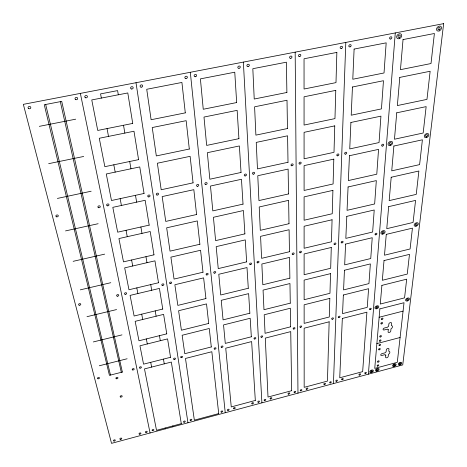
<?xml version="1.0" encoding="UTF-8"?>
<svg xmlns="http://www.w3.org/2000/svg" width="467" height="467" viewBox="0 0 467 467"><rect width="100%" height="100%" fill="white"/><g stroke="black" fill="none" stroke-linecap="round" stroke-linejoin="round"><path stroke-width="0.7" d="M333.456 383.576L345.802 42.433M368.381 374.166L395.28 32.929M376.875 343.607L400.096 337.501M379.14 317.262L403.074 311.115M99.296 365.772L127.117 358.767M93.324 341.943L121.986 334.88M86.996 316.679L116.557 309.568M80.283 289.855L110.79 282.704M73.138 261.327L104.661 254.141M65.52 230.914L98.128 223.711M57.388 198.434L91.153 191.219M48.679 163.666L83.692 156.463M39.339 126.353L75.695 119.178M45.678 104.485L110.481 375.071M60.319 101.66L121.309 372.316M80.359 93.4L150.07 432.973M101.345 98.082L100.563 93.89L117.602 90.604L118.314 94.789M107.048 128.577L108.507 136.399M113.814 164.81L115.18 172.107M120.136 198.644L121.414 205.468M126.055 230.307L127.246 236.699M131.601 259.996L132.721 265.997M136.813 287.894L137.87 293.545M141.723 314.163L142.721 319.486M146.352 338.931L147.292 343.957M150.724 362.334L151.612 367.085M165.172 428L165.336 428.864M172.702 425.974L172.848 426.838M123.521 125.267L124.852 133.089M129.703 161.494L130.953 168.785M135.483 195.323L136.644 202.141M140.888 226.985L141.98 233.377M145.955 256.687L146.982 262.693M150.724 284.601L151.687 290.252M155.213 310.888L156.118 316.212M159.445 335.68L160.304 340.712M163.444 359.105L164.256 363.863M135.996 82.717L187.962 422.769M190.314 72.286L225.234 412.729M243.36 62.105L261.899 402.852M295.173 52.152L297.969 393.132M329.153 321.81L327.455 381.09L304.169 387.341L304.145 328.19L329.153 321.81M329.825 298.378L329.288 316.994L304.145 323.38L304.14 304.793L329.825 298.378M330.531 273.639L329.971 293.294L304.134 299.715L304.128 280.083L330.531 273.639M331.278 247.475L330.683 268.262L304.128 274.713L304.116 253.943L331.278 247.475M332.072 219.77L331.442 241.789L304.116 248.263L304.11 226.256L332.072 219.77M332.913 190.378L332.241 213.74L304.105 220.226L304.099 196.864L332.913 190.378M333.806 159.136L333.094 183.975L304.099 190.46L304.087 165.616L333.806 159.136M334.757 125.868L333.998 152.324L304.087 158.803L304.075 132.33L334.757 125.868M335.773 90.37L334.967 118.606L304.07 125.063L304.064 96.792L335.773 90.37M336.859 52.415L335.995 82.612L304.058 89.022L304.046 58.772L336.859 52.415M342.334 318.447L339.737 377.791L362.655 371.639L366.91 312.184L342.334 318.447M343.356 294.998L342.544 313.626L367.255 307.35L368.591 288.699L343.356 294.998M344.442 270.241L343.578 289.908L368.953 283.603L370.36 263.913L344.442 270.241M345.586 244.072L344.675 264.865L370.745 258.531L372.234 237.721L345.586 244.072M346.794 216.355L345.831 238.38L372.643 232.029L374.219 209.998L346.794 216.355M348.078 186.958L347.057 210.325L374.651 203.968L376.326 180.601L348.078 186.958M349.444 155.721L348.359 180.56L376.781 174.197L378.556 149.37L349.444 155.721M350.898 122.471L349.742 148.915L379.046 142.563L380.938 116.143L350.898 122.471M352.451 86.996L351.213 115.209L381.451 108.893L383.471 80.709L352.451 86.996M354.109 49.07L352.789 79.238L384.026 72.969L386.18 42.847L354.109 49.07M379.864 308.88L374.744 368.393L397.294 362.339L404.019 302.715L379.864 308.88M381.889 285.378L380.278 304.046L404.568 297.876L406.675 279.184L381.889 285.378M384.02 260.58L382.327 280.282L407.253 274.082L409.477 254.363L384.02 260.58M386.273 234.376L384.487 255.198L410.084 248.981L412.437 228.147L386.273 234.376M388.661 206.648L386.764 228.684L413.079 222.45L415.566 200.407L388.661 206.648M391.194 177.25L389.18 200.617L416.249 194.377L418.881 171.01L391.194 177.25M393.879 146.031L391.743 170.846L419.605 164.612L422.401 139.808L393.879 146.031M396.74 112.816L394.463 139.224L423.172 133.007L426.149 106.622L396.74 112.816M399.787 77.405L397.364 105.565L426.966 99.383L430.142 71.258L399.787 77.405M403.039 39.578L400.452 69.671L431.012 63.535L434.398 33.501L403.039 39.578M385.8 355.078L385.602 357.162A1.407 0.823 -27.7 0 0 386.804 357.728A1.407 0.823 -27.7 0 0 388.194 356.467L388.404 354.389A2.82 1.658 -27.8 0 0 388.731 351.19L388.941 349.082A1.419 0.835 -27.9 0 0 387.727 348.499A1.419 0.835 -27.9 0 0 386.32 349.777L386.116 351.884A2.82 1.658 -27.8 0 0 385.094 352.813L382.129 353.601A1.413 0.835 -27.6 0 0 380.733 354.873A1.413 0.835 -27.6 0 0 381.959 355.445L384.913 354.657A2.82 1.658 -27.8 0 0 385.8 355.078M388.299 329.609L388.083 331.821A1.448 0.876 -28.4 0 0 389.32 332.44A1.448 0.876 -28.4 0 0 390.756 331.121L390.978 328.914A2.913 1.763 -28.6 0 0 391.323 325.517L391.55 323.275A1.465 0.887 -28.7 0 0 390.301 322.639A1.465 0.887 -28.7 0 0 388.853 323.975L388.632 326.211A2.913 1.763 -28.6 0 0 387.575 327.192L384.522 327.98A1.459 0.881 -28.3 0 0 383.086 329.311A1.459 0.881 -28.3 0 0 384.341 329.941L387.388 329.147A2.913 1.763 -28.6 0 0 388.299 329.609M443.65 23.642L402.747 364.908L111.531 443.358L23.35 104.345L443.65 23.642M181.289 423.662L156.521 430.329L144.484 368.907L171.325 362.059L181.289 423.662M218.714 413.587L194.354 420.142L185.475 358.452L211.837 351.727L218.714 413.587M255.321 400.452L231.258 406.915L225.736 348.184L251.637 341.581L255.321 400.452M291.682 390.692L268.011 397.043L265.285 338.096L290.731 331.611L291.682 390.692M170.554 357.302L143.55 364.155L139.954 345.79L167.577 338.89L170.554 357.302M211.306 346.952L184.786 353.688L182.136 335.259L209.257 328.482L211.306 346.952M251.334 336.789L225.287 343.403L223.547 324.915L250.178 318.266L251.334 336.789M290.655 326.801L265.063 333.304L264.205 314.764L290.357 308.232L290.655 326.801M122.348 372.053L109.436 375.34L44.266 104.754L61.72 101.386L122.348 372.053M166.766 333.858L138.968 340.77L135.156 321.331L163.613 314.384L166.766 333.858M208.696 323.438L181.406 330.222L178.604 310.724L206.525 303.906L208.696 323.438M249.857 313.205L223.068 319.866L221.23 300.316L248.631 293.632L249.857 313.205M290.276 303.159L263.972 309.697L263.067 290.106L289.96 283.539L290.276 303.159M162.755 309.055L134.117 316.007L130.077 295.401L159.416 288.413L162.755 309.055M205.929 298.565L177.834 305.389L174.862 284.73L203.63 277.877L205.929 298.565M248.298 288.273L220.728 294.975L218.784 274.269L246.996 267.55L248.298 288.273M289.873 278.174L262.816 284.747L261.859 264.013L289.54 257.416L289.873 278.174M158.5 282.757L128.968 289.756L124.677 267.865L154.956 260.843L158.5 282.757M203.005 272.214L174.045 279.073L170.893 257.148L200.565 250.265L203.005 272.214M246.646 261.876L218.247 268.607L216.18 246.646L245.268 239.898L246.646 261.876M289.447 251.736L261.596 258.339L260.58 236.349L289.096 229.735L289.447 251.736M153.982 254.836L123.498 261.864L118.933 238.567L150.211 231.527L153.982 254.836M199.894 244.253L170.023 251.135L166.666 227.82L197.302 220.92L199.894 244.253M244.889 233.879L215.614 240.628L213.419 217.289L243.43 210.529L244.889 233.879M288.997 223.711L260.3 230.324L259.22 206.974L288.624 200.349L288.997 223.711M149.177 225.129L117.684 232.175L112.816 207.342L145.155 200.285L149.177 225.129M196.589 214.522L165.75 221.422L162.172 196.578L193.828 189.672L196.589 214.522M243.027 204.126L212.818 210.886L210.483 186.035L241.468 179.275L243.027 204.126M288.518 193.951L258.922 200.571L257.778 175.72L288.121 169.101L288.518 193.951M144.052 193.466L111.479 200.518L106.278 173.987L139.761 166.929L144.052 193.466M193.069 182.848L161.191 189.754L157.373 163.222L190.122 156.328L193.069 182.848M241.042 172.457L209.841 179.217L207.342 152.697L239.384 145.955L241.042 172.457M288.011 162.282L257.463 168.902L256.237 142.406L287.584 135.804L288.011 162.282M138.582 159.638L104.847 166.684L99.273 138.267L133.988 131.239L138.582 159.638M189.31 149.037L156.322 155.931L152.236 127.544L186.158 120.673L189.31 149.037M238.929 138.67L206.659 145.412L203.991 117.059L237.154 110.346L238.929 138.67M287.468 128.53L255.898 135.126L254.591 106.815L287.012 100.247L287.468 128.53M132.721 123.422L97.743 130.445L91.76 99.938L127.795 92.951L132.721 123.422M185.294 112.868L151.11 119.733L146.726 89.279L181.914 82.455L185.294 112.868M236.664 102.553L203.256 109.26L200.401 78.87L234.767 72.21L236.664 102.553M286.89 92.472L254.229 99.027L252.828 68.707L286.399 62.199L286.89 92.472M379.204 349.836A0.952 0.566 -27.6 0 0 380.249 348.744A0.952 0.566 -27.6 0 0 378.76 348.96A0.952 0.566 -27.6 0 0 379.204 349.836M378.042 362.118A0.934 0.549 -27.3 0 0 379.146 361.084A0.934 0.549 -27.3 0 0 377.71 361.224A0.934 0.549 -27.3 0 0 378.042 362.118M377.698 366.099A0.881 0.514 -27.1 0 0 378.743 365.124A0.881 0.514 -27.1 0 0 377.383 365.258A0.881 0.514 -27.1 0 0 377.698 366.099M379.583 345.627A0.905 0.543 -27.7 0 0 380.582 344.588A0.905 0.543 -27.7 0 0 379.163 344.792A0.905 0.543 -27.7 0 0 379.583 345.627M174.168 359.467A0.998 0.648 -18.2 0 0 175.452 358.493A0.998 0.648 -18.2 0 0 173.876 358.382A0.998 0.648 -18.2 0 0 174.168 359.467M140.036 368.136A1.01 0.654 -16.4 0 0 141.396 367.208A1.01 0.654 -16.4 0 0 139.814 367.021A1.01 0.654 -16.4 0 0 140.036 368.136M148.512 196.899A1.191 0.934 -17.6 0 0 150.035 195.638A1.191 0.934 -17.6 0 0 148.115 195.329A1.191 0.934 -17.6 0 0 148.512 196.899M107.363 205.819A1.208 0.946 -13.7 0 0 108.98 204.634A1.208 0.946 -13.7 0 0 107.048 204.213A1.208 0.946 -13.7 0 0 107.363 205.819M162.487 285.471A1.086 0.771 -17.9 0 0 163.882 284.368A1.086 0.771 -17.9 0 0 162.154 284.175A1.086 0.771 -17.9 0 0 162.487 285.471M125.179 294.309A1.103 0.782 -15.4 0 0 126.65 293.27A1.103 0.782 -15.4 0 0 124.911 292.984A1.103 0.782 -15.4 0 0 125.179 294.309M184.068 422.221A0.922 0.555 -18.5 0 0 185.265 421.339A0.922 0.555 -18.5 0 0 183.811 421.298A0.922 0.555 -18.5 0 0 184.068 422.221M152.621 430.662A0.934 0.56 -17.1 0 0 153.877 429.821A0.934 0.56 -17.1 0 0 152.429 429.71A0.934 0.56 -17.1 0 0 152.621 430.662M131.478 88.981A1.319 1.15 -17.3 0 0 133.159 87.516A1.319 1.15 -17.3 0 0 131.011 87.043A1.319 1.15 -17.3 0 0 131.478 88.981M85.537 97.772A1.343 1.162 -9.6 0 0 87.417 96.511A1.343 1.162 -9.6 0 0 85.303 95.77A1.343 1.162 -9.6 0 0 85.537 97.772M141.063 87.166A1.313 1.144 -19 0 0 142.639 85.607A1.313 1.144 -19 0 0 140.462 85.268A1.313 1.144 -19 0 0 141.063 87.166M185.919 78.549A1.302 1.127 -26.4 0 0 187.279 76.833A1.302 1.127 -26.4 0 0 185.107 76.775A1.302 1.127 -26.4 0 0 185.919 78.549M190.606 420.463A0.922 0.555 -18.8 0 0 191.803 419.582A0.922 0.555 -18.8 0 0 190.361 419.535A0.922 0.555 -18.8 0 0 190.606 420.463M221.539 412.157A0.911 0.549 -20.2 0 0 222.666 411.246A0.911 0.549 -20.2 0 0 221.224 411.264A0.911 0.549 -20.2 0 0 221.539 412.157M170.233 283.627A1.086 0.771 -18.5 0 0 171.628 282.529A1.086 0.771 -18.5 0 0 169.906 282.331A1.086 0.771 -18.5 0 0 170.233 283.627M206.817 274.958A1.068 0.759 -21 0 0 208.136 273.802A1.068 0.759 -21 0 0 206.426 273.697A1.068 0.759 -21 0 0 206.817 274.958M157.04 195.043A1.185 0.928 -18.4 0 0 158.57 193.782A1.185 0.928 -18.4 0 0 156.661 193.472A1.185 0.928 -18.4 0 0 157.04 195.043M197.383 186.315A1.173 0.916 -22.3 0 0 198.726 184.92A1.173 0.916 -22.3 0 0 196.8 184.839A1.173 0.916 -22.3 0 0 197.383 186.315M181.26 357.664A0.998 0.648 -18.6 0 0 182.544 356.689A0.998 0.648 -18.6 0 0 180.974 356.578A0.998 0.648 -18.6 0 0 181.26 357.664M214.779 349.147A0.987 0.642 -20.5 0 0 215.993 348.125A0.987 0.642 -20.5 0 0 214.429 348.096A0.987 0.642 -20.5 0 0 214.779 349.147M270.708 398.97A0.946 0.566 -22.4 0 0 271.835 397.977A0.946 0.566 -22.4 0 0 270.335 398.065A0.946 0.566 -22.4 0 0 270.708 398.97M288.629 394.148A0.94 0.56 -23.3 0 0 289.762 393.156A0.94 0.56 -23.3 0 0 288.285 393.243A0.94 0.56 -23.3 0 0 288.629 394.148M293.796 329.048A0.963 0.619 -24.7 0 0 294.957 327.986A0.963 0.619 -24.7 0 0 293.445 328.027A0.963 0.619 -24.7 0 0 293.796 329.048M261.508 337.267A0.975 0.63 -23 0 0 262.658 336.205A0.975 0.63 -23 0 0 261.111 336.252A0.975 0.63 -23 0 0 261.508 337.267M291.91 165.779A1.156 0.876 -30.5 0 0 293.095 164.285A1.156 0.876 -30.5 0 0 291.233 164.425A1.156 0.876 -30.5 0 0 291.91 165.779M253.324 174.162A1.162 0.893 -27.4 0 0 254.591 172.714A1.162 0.893 -27.4 0 0 252.705 172.743A1.162 0.893 -27.4 0 0 253.324 174.162M292.932 254.521A1.051 0.73 -26.7 0 0 294.111 253.272A1.051 0.73 -26.7 0 0 292.435 253.353A1.051 0.73 -26.7 0 0 292.932 254.521M257.737 262.868A1.057 0.747 -24.4 0 0 258.987 261.666A1.057 0.747 -24.4 0 0 257.305 261.654A1.057 0.747 -24.4 0 0 257.737 262.868M294.584 392.519A0.893 0.531 -23.5 0 0 295.664 391.574A0.893 0.531 -23.5 0 0 294.263 391.655A0.893 0.531 -23.5 0 0 294.584 392.519M264.655 400.558A0.899 0.537 -22.2 0 0 265.793 399.647A0.899 0.537 -22.2 0 0 264.398 399.659A0.899 0.537 -22.2 0 0 264.655 400.558M290.848 58.305A1.29 1.057 -38.7 0 0 291.782 56.384A1.29 1.057 -38.7 0 0 289.698 56.875A1.29 1.057 -38.7 0 0 290.848 58.305M248.053 66.571A1.29 1.086 -34.7 0 0 249.209 64.732A1.29 1.086 -34.7 0 0 247.084 64.954A1.29 1.086 -34.7 0 0 248.053 66.571M350.063 46.858A1.29 1.016 -42.5 0 0 350.939 44.908A1.29 1.016 -42.5 0 0 348.913 45.527A1.29 1.016 -42.5 0 0 350.063 46.858M390.768 38.994A1.296 0.987 -44.3 0 0 391.69 37.051A1.296 0.987 -44.3 0 0 389.694 37.664A1.296 0.987 -44.3 0 0 390.768 38.994M336.374 381.288A0.887 0.52 -25.3 0 0 337.396 380.319A0.887 0.52 -25.3 0 0 336.007 380.465A0.887 0.52 -25.3 0 0 336.374 381.288M365.293 373.507A0.881 0.514 -26.5 0 0 366.326 372.538A0.881 0.514 -26.5 0 0 364.961 372.678A0.881 0.514 -26.5 0 0 365.293 373.507M341.937 242.881A1.045 0.712 -29.6 0 0 343.052 241.597A1.045 0.712 -29.6 0 0 341.4 241.772A1.045 0.712 -29.6 0 0 341.937 242.881M375.818 234.837A1.039 0.701 -31.3 0 0 376.863 233.518A1.039 0.701 -31.3 0 0 375.223 233.78A1.039 0.701 -31.3 0 0 375.818 234.837M345.545 154.122A1.15 0.846 -34.1 0 0 346.666 152.586A1.15 0.846 -34.1 0 0 344.839 152.832A1.15 0.846 -34.1 0 0 345.545 154.122M382.561 146.072A1.15 0.829 -36.2 0 0 383.605 144.501A1.15 0.829 -36.2 0 0 381.796 144.852A1.15 0.829 -36.2 0 0 382.561 146.072M338.902 317.572A0.957 0.607 -26.9 0 0 340.005 316.48A0.957 0.607 -26.9 0 0 338.511 316.597A0.957 0.607 -26.9 0 0 338.902 317.572M370.138 309.627A0.952 0.595 -28.4 0 0 371.183 308.506A0.952 0.595 -28.4 0 0 369.689 308.699A0.952 0.595 -28.4 0 0 370.138 309.627M359.526 375.089A0.928 0.543 -26.3 0 0 360.612 374.067A0.928 0.543 -26.3 0 0 359.176 374.213A0.928 0.543 -26.3 0 0 359.526 375.089M342.177 379.753A0.928 0.549 -25.6 0 0 343.251 378.731A0.928 0.549 -25.6 0 0 341.797 378.883A0.928 0.549 -25.6 0 0 342.177 379.753M399.448 38.615A2.86 2.166 -44.6 0 0 401.229 34.272A2.86 2.166 -44.6 0 0 396.851 35.912A2.86 2.166 -44.6 0 0 399.448 38.615M439.196 30.921A2.866 2.102 -45.7 0 0 441.082 26.596A2.866 2.102 -45.7 0 0 436.762 28.218A2.866 2.102 -45.7 0 0 439.196 30.921M390.108 145.523A2.539 1.821 -36.6 0 0 392.443 142.056A2.539 1.821 -36.6 0 0 388.462 142.832A2.539 1.821 -36.6 0 0 390.108 145.523M426.429 137.607A2.539 1.775 -38.2 0 0 428.595 134.082A2.539 1.775 -38.2 0 0 424.661 135.091A2.539 1.775 -38.2 0 0 426.429 137.607M415.969 226.203A2.288 1.506 -33.2 0 0 418.14 223.232A2.288 1.506 -33.2 0 0 414.55 224.008A2.288 1.506 -33.2 0 0 415.969 226.203M382.666 234.119A2.294 1.541 -31.7 0 0 384.983 231.206A2.294 1.541 -31.7 0 0 381.376 231.784A2.294 1.541 -31.7 0 0 382.666 234.119M376.384 308.804A2.102 1.313 -28.7 0 0 378.696 306.323A2.102 1.313 -28.7 0 0 375.41 306.749A2.102 1.313 -28.7 0 0 376.384 308.804M407.136 300.981A2.096 1.29 -30 0 0 409.308 298.442A2.096 1.29 -30 0 0 406.027 299.043A2.096 1.29 -30 0 0 407.136 300.981M376.741 371.072A1.944 1.127 -27 0 0 379.041 368.93A1.944 1.127 -27 0 0 376.052 369.234A1.944 1.127 -27 0 0 376.741 371.072M393.932 366.461A1.938 1.121 -27.7 0 0 396.086 364.266A1.938 1.121 -27.7 0 0 393.074 364.727A1.938 1.121 -27.7 0 0 393.932 366.461M399.589 364.943A1.938 1.115 -27.9 0 0 401.748 362.742A1.938 1.115 -27.9 0 0 398.748 363.198A1.938 1.115 -27.9 0 0 399.589 364.943M371.026 372.613A1.944 1.132 -26.8 0 0 373.314 370.471A1.944 1.132 -26.8 0 0 370.319 370.775A1.944 1.132 -26.8 0 0 371.026 372.613M377.027 370.378A0.922 0.537 -27 0 0 378.118 369.362A0.922 0.537 -27 0 0 376.694 369.502A0.922 0.537 -27 0 0 377.027 370.378M394.16 365.778A0.922 0.531 -27.7 0 0 395.187 364.733A0.922 0.531 -27.7 0 0 393.751 364.949A0.922 0.531 -27.7 0 0 394.16 365.778M407.335 300.164A0.946 0.584 -30 0 0 408.316 299.014A0.946 0.584 -30 0 0 406.833 299.289A0.946 0.584 -30 0 0 407.335 300.164M376.63 307.975A0.952 0.595 -28.7 0 0 377.675 306.854A0.952 0.595 -28.7 0 0 376.186 307.047A0.952 0.595 -28.7 0 0 376.63 307.975M426.499 136.51A1.15 0.8 -38.2 0 0 427.48 134.91A1.15 0.8 -38.2 0 0 425.7 135.372A1.15 0.8 -38.2 0 0 426.499 136.51M390.237 144.402A1.15 0.823 -36.6 0 0 391.288 142.832A1.15 0.823 -36.6 0 0 389.49 143.182A1.15 0.823 -36.6 0 0 390.237 144.402M416.109 225.263A1.033 0.683 -33.2 0 0 417.089 223.921A1.033 0.683 -33.2 0 0 415.467 224.271A1.033 0.683 -33.2 0 0 416.109 225.263M382.852 233.161A1.039 0.695 -31.7 0 0 383.903 231.848A1.039 0.695 -31.7 0 0 382.269 232.111A1.039 0.695 -31.7 0 0 382.852 233.161M399.828 364.225A0.876 0.502 -27.9 0 0 400.809 363.227A0.876 0.502 -27.9 0 0 399.448 363.437A0.876 0.502 -27.9 0 0 399.828 364.225M371.318 371.884A0.881 0.514 -26.8 0 0 372.351 370.915A0.881 0.514 -26.8 0 0 370.996 371.055A0.881 0.514 -26.8 0 0 371.318 371.884M439.097 29.643A1.296 0.952 -45.7 0 0 439.949 27.687A1.296 0.952 -45.7 0 0 437.993 28.423A1.296 0.952 -45.7 0 0 439.097 29.643M399.303 37.331A1.296 0.981 -44.6 0 0 400.108 35.369A1.296 0.981 -44.6 0 0 398.123 36.111A1.296 0.981 -44.6 0 0 399.303 37.331M299.691 56.595A1.29 1.051 -39.4 0 0 300.637 54.674A1.29 1.051 -39.4 0 0 298.565 55.164A1.29 1.051 -39.4 0 0 299.691 56.595M341.418 48.527A1.29 1.022 -42 0 0 342.282 46.577A1.29 1.022 -42 0 0 340.25 47.196A1.29 1.022 -42 0 0 341.418 48.527M300.806 390.844A0.893 0.531 -23.8 0 0 301.886 389.904A0.893 0.531 -23.8 0 0 300.491 389.98A0.893 0.531 -23.8 0 0 300.806 390.844M330.251 382.934A0.887 0.525 -25.1 0 0 331.272 381.965A0.887 0.525 -25.1 0 0 329.877 382.111A0.887 0.525 -25.1 0 0 330.251 382.934M300.24 252.781A1.051 0.73 -27.1 0 0 301.419 251.538A1.051 0.73 -27.1 0 0 299.75 251.614A1.051 0.73 -27.1 0 0 300.24 252.781M334.769 244.585A1.045 0.718 -29.2 0 0 335.878 243.301A1.045 0.718 -29.2 0 0 334.22 243.476A1.045 0.718 -29.2 0 0 334.769 244.585M299.913 164.04A1.156 0.87 -31.1 0 0 301.104 162.545A1.156 0.87 -31.1 0 0 299.254 162.679A1.156 0.87 -31.1 0 0 299.913 164.04M337.705 155.826A1.15 0.852 -33.6 0 0 338.82 154.291A1.15 0.852 -33.6 0 0 336.987 154.536A1.15 0.852 -33.6 0 0 337.705 155.826M300.579 327.332A0.963 0.619 -25 0 0 301.664 326.235A0.963 0.619 -25 0 0 300.129 326.357A0.963 0.619 -25 0 0 300.579 327.332M332.3 319.253A0.957 0.607 -26.6 0 0 333.403 318.161A0.957 0.607 -26.6 0 0 331.897 318.278A0.957 0.607 -26.6 0 0 332.3 319.253M324.337 384.545A0.934 0.555 -24.8 0 0 325.481 383.553A0.934 0.555 -24.8 0 0 324.04 383.629A0.934 0.555 -24.8 0 0 324.337 384.545M306.702 389.285A0.94 0.555 -24.1 0 0 307.841 388.293A0.94 0.555 -24.1 0 0 306.381 388.375A0.94 0.555 -24.1 0 0 306.702 389.285M195.194 76.757A1.296 1.121 -27.9 0 0 196.554 75.041A1.296 1.121 -27.9 0 0 194.395 74.983A1.296 1.121 -27.9 0 0 195.194 76.757M238.999 68.322A1.29 1.092 -33.7 0 0 240.143 66.483A1.29 1.092 -33.7 0 0 238.007 66.705A1.29 1.092 -33.7 0 0 238.999 68.322M227.966 410.429A0.911 0.543 -20.5 0 0 229.099 409.512A0.911 0.543 -20.5 0 0 227.662 409.536A0.911 0.543 -20.5 0 0 227.966 410.429M258.333 402.256A0.899 0.537 -21.9 0 0 259.465 401.346A0.899 0.537 -21.9 0 0 258.064 401.363A0.899 0.537 -21.9 0 0 258.333 402.256M214.411 273.148A1.068 0.759 -21.5 0 0 215.736 271.998A1.068 0.759 -21.5 0 0 214.032 271.893A1.068 0.759 -21.5 0 0 214.411 273.148M250.289 264.643A1.057 0.747 -24 0 0 251.538 263.435A1.057 0.747 -24 0 0 249.845 263.429A1.057 0.747 -24 0 0 250.289 264.643M205.737 184.5A1.173 0.916 -23.1 0 0 207.079 183.105A1.173 0.916 -23.1 0 0 205.165 183.023A1.173 0.916 -23.1 0 0 205.737 184.5M245.146 175.942A1.162 0.899 -26.7 0 0 246.413 174.495A1.162 0.899 -26.7 0 0 244.515 174.524A1.162 0.899 -26.7 0 0 245.146 175.942M221.743 347.378A0.981 0.636 -20.8 0 0 222.957 346.356A0.981 0.636 -20.8 0 0 221.399 346.321A0.981 0.636 -20.8 0 0 221.743 347.378M254.667 339.007A0.975 0.63 -22.6 0 0 255.817 337.95A0.975 0.63 -22.6 0 0 254.264 337.997A0.975 0.63 -22.6 0 0 254.667 339.007M252.279 403.914A0.952 0.566 -21.6 0 0 253.47 402.957A0.952 0.566 -21.6 0 0 251.987 402.968A0.952 0.566 -21.6 0 0 252.279 403.914M234.06 408.818A0.957 0.572 -20.8 0 0 235.245 407.854A0.957 0.572 -20.8 0 0 233.745 407.872A0.957 0.572 -20.8 0 0 234.06 408.818M116.534 378.778A1.068 0.689 -15.2 0 0 117.953 377.803A1.068 0.689 -15.2 0 0 116.265 377.616A1.068 0.689 -15.2 0 0 116.534 378.778M120.795 397.067A1.045 0.654 -15.5 0 0 122.185 396.115A1.045 0.654 -15.5 0 0 120.539 395.958A1.045 0.654 -15.5 0 0 120.795 397.067M120.451 439.342A0.998 0.595 -15.7 0 0 121.776 438.455A0.998 0.595 -15.7 0 0 120.206 438.344A0.998 0.595 -15.7 0 0 120.451 439.342M139.604 434.187A0.987 0.59 -16.5 0 0 140.929 433.306A0.987 0.59 -16.5 0 0 139.388 433.189A0.987 0.59 -16.5 0 0 139.604 434.187M132.815 369.975A1.016 0.66 -16 0 0 134.175 369.041A1.016 0.66 -16 0 0 132.581 368.86A1.016 0.66 -16 0 0 132.815 369.975M98.058 378.801A1.027 0.66 -14.2 0 0 99.489 377.92A1.027 0.66 -14.2 0 0 97.901 377.657A1.027 0.66 -14.2 0 0 98.058 378.801M98.648 207.716A1.214 0.946 -12.9 0 0 100.259 206.525A1.214 0.946 -12.9 0 0 98.315 206.11A1.214 0.946 -12.9 0 0 98.648 207.716M56.595 216.828A1.238 0.952 -9.2 0 0 58.299 215.719A1.238 0.952 -9.2 0 0 56.338 215.194A1.238 0.952 -9.2 0 0 56.595 216.828M117.281 296.189A1.103 0.782 -14.9 0 0 118.752 295.144A1.103 0.782 -14.9 0 0 117.001 294.864A1.103 0.782 -14.9 0 0 117.281 296.189M79.221 305.202A1.121 0.788 -12.4 0 0 80.773 304.221A1.121 0.788 -12.4 0 0 79.016 303.854A1.121 0.788 -12.4 0 0 79.221 305.202M145.973 432.448A0.934 0.56 -16.8 0 0 147.228 431.607A0.934 0.56 -16.8 0 0 145.774 431.496A0.934 0.56 -16.8 0 0 145.973 432.448M114.053 441.035A0.952 0.566 -15.5 0 0 115.308 440.194A0.952 0.566 -15.5 0 0 113.808 440.089A0.952 0.566 -15.5 0 0 114.053 441.035M75.806 99.652A1.348 1.167 -8.1 0 0 77.691 98.391A1.348 1.167 -8.1 0 0 75.561 97.65A1.348 1.167 -8.1 0 0 75.806 99.652M28.738 108.636A1.383 1.173 -1.9 0 0 30.816 107.608A1.383 1.173 -1.9 0 0 28.744 106.604A1.383 1.173 -1.9 0 0 28.738 108.636M381.521 323.929A0.981 0.601 -28.4 0 0 382.601 322.785A0.981 0.601 -28.4 0 0 381.072 322.995A0.981 0.601 -28.4 0 0 381.521 323.929M380.354 336.976A0.963 0.584 -28 0 0 381.416 335.861A0.963 0.584 -28 0 0 379.904 336.071A0.963 0.584 -28 0 0 380.354 336.976M379.98 341.202A0.911 0.549 -27.9 0 0 380.984 340.151A0.911 0.549 -27.9 0 0 379.56 340.35A0.911 0.549 -27.9 0 0 379.98 341.202M381.93 319.457A0.934 0.572 -28.5 0 0 382.958 318.366A0.934 0.572 -28.5 0 0 381.498 318.558A0.934 0.572 -28.5 0 0 381.93 319.457"/></g></svg>
